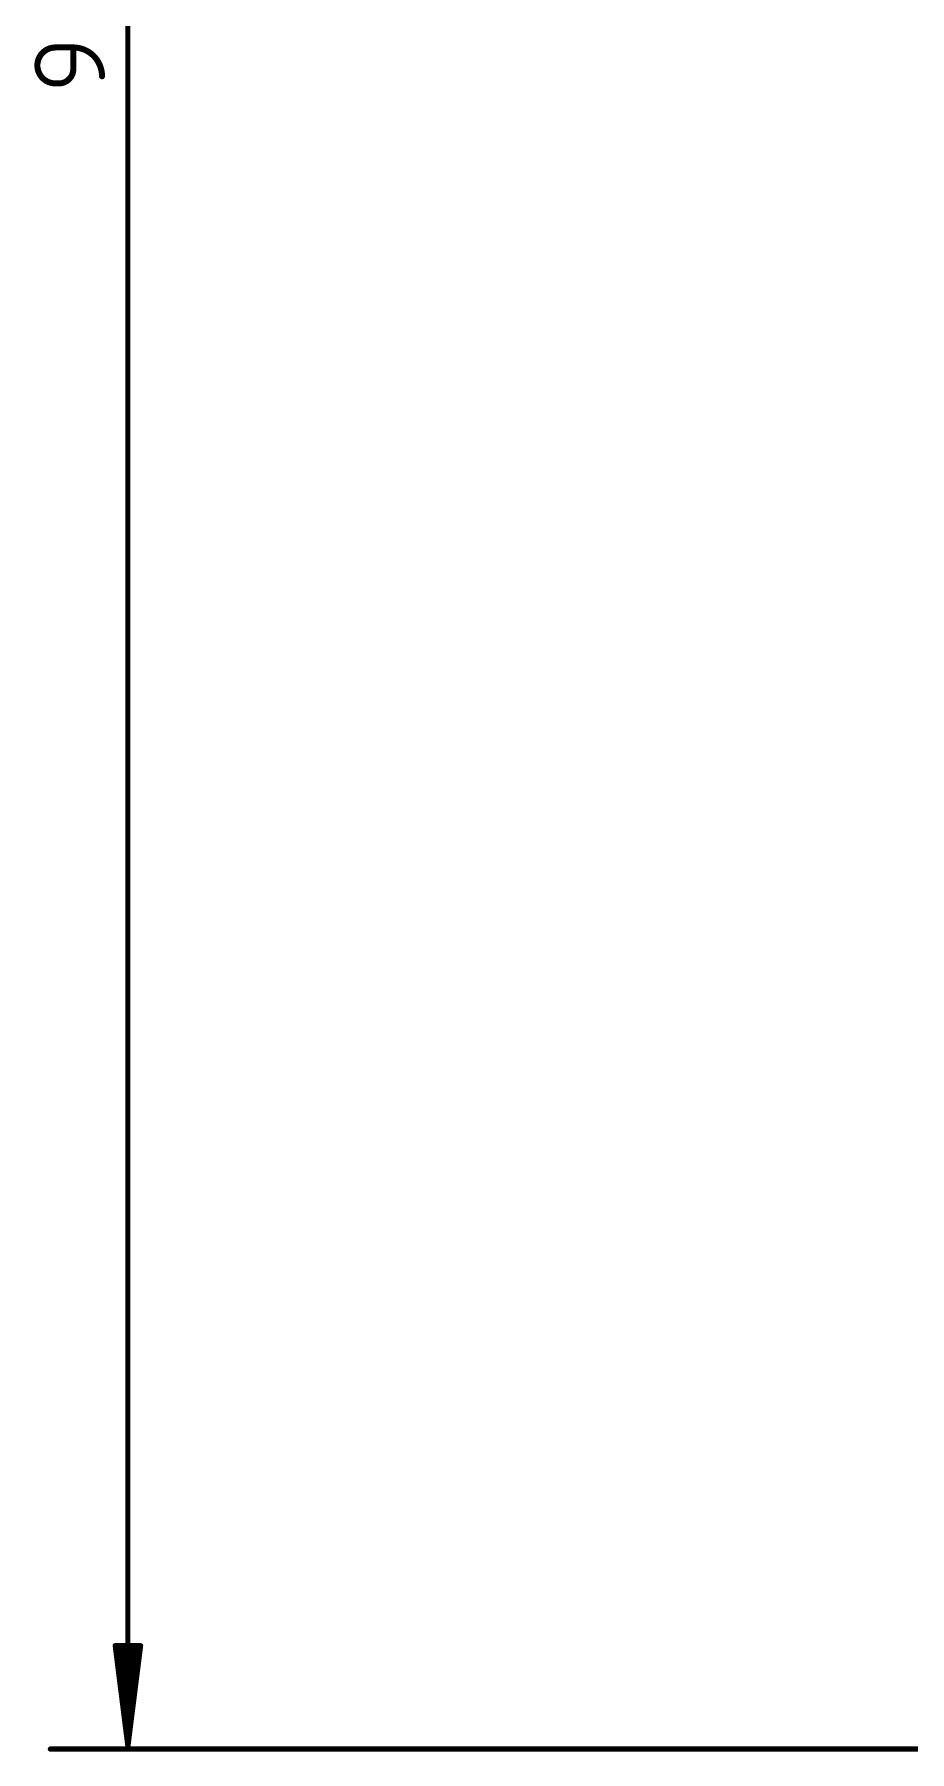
# Model space of a CAD drawing. Extents: x -35 to 140, y -8 to 139.
# Drawn here: x -24.38 to -2.37, y -0.07 to 43.12 of the extents above; entities that cross this region are included whole.
import ezdxf

# ---------------------------------------------------------------- set-up
doc = ezdxf.new("R2010")
doc.units = 0
doc.layers.add('51', color=253, linetype='CONTINUOUS')

msp = doc.modelspace()

# ---------------------------------------------------------------- linework, layer by layer
at = {"layer": '51'}
for points, const_width in [([(-22.0293, 89.935), (-22.0293, 0.065)], 0.13), ([(-23.854, 42.7883), (-23.4025, 42.7883)], 0.1524), ([(-23.4025, 42.7883), (-23.4025, 42.2464)], 0.1524), ([(-23.7637, 41.8852), (-23.854, 41.8852)], 0.1524), ([(-22.0293, 0.065), (-22.3485, 2.6)], 0.13), ([(-22.3485, 2.6), (-21.71, 2.6)], 0.13), ([(-22.0293, 0.065), (-22.2893, 2.6)], 0.13), ([(-22.0293, 0.065), (-22.1593, 2.6)], 0.13), ([(-21.71, 2.6), (-22.0293, 0.065)], 0.13), ([(-21.8993, 2.6), (-22.0293, 0.065)], 0.13), ([(-21.7693, 2.6), (-22.0293, 0.065)], 0.13), ([(0, 0), (-23.9793, 0)], 0.13)]:
    msp.add_lwpolyline(points, dxfattribs=dict(at, const_width=const_width))
for points, const_width in [([(-23.854, 42.7883, 1), (-23.854, 41.8852)], 0.1524), ([(-23.854, 42.8264, 1), (-23.854, 42.7502)], 0.0762), ([(-23.854, 42.7502, 1), (-23.854, 42.8264)], 0.0762), ([(-23.3644, 42.7883, 1), (-23.4406, 42.7883)], 0.0762), ([(-22.68, 42.0658, 0.4142), (-23.4025, 42.7883)], 0.1524), ([(-23.4025, 42.8264, 1), (-23.4025, 42.7502)], 0.0762), ([(-23.4025, 42.7502, 1), (-23.4025, 42.8264)], 0.0762), ([(-23.7637, 41.8852, 0.4142), (-23.4025, 42.2464)], 0.1524), ([(-23.3644, 42.2464, 1), (-23.4406, 42.2464)], 0.0762), ([(-23.854, 41.9233, 1), (-23.854, 41.8471)], 0.0762), ([(-23.854, 41.8471, 1), (-23.854, 41.9233)], 0.0762), ([(-23.7637, 41.9233, 1), (-23.7637, 41.8471)], 0.0762), ([(-23.7637, 41.8471, 1), (-23.7637, 41.9233)], 0.0762), ([(-23.4406, 42.2464, 1), (-23.3644, 42.2464)], 0.0762), ([(-22.7181, 42.0658, 1), (-22.6419, 42.0658)], 0.0762), ([(-22.3163, 2.6041, 1), (-22.3808, 2.5959)], 0.065), ([(-22.3485, 2.6325, 1), (-22.3485, 2.5675)], 0.065), ([(-22.2569, 2.6033, 1), (-22.3216, 2.5967)], 0.065), ([(-22.1268, 2.6017, 1), (-22.1917, 2.5983)], 0.065), ([(-21.8668, 2.5983, 1), (-21.9317, 2.6017)], 0.065), ([(-21.7369, 2.5967, 1), (-21.8016, 2.6033)], 0.065), ([(-21.6778, 2.5959, 1), (-21.7423, 2.6041)], 0.065), ([(-21.71, 2.5675, 1), (-21.71, 2.6325)], 0.065), ([(-23.9793, 0.0325, 1), (-23.9793, -0.0325)], 0.065), ([(-22.0615, 0.0691, 1), (-21.997, 0.0609)], 0.065), ([(-22.0616, 0.0683, 1), (-21.9969, 0.0617)], 0.065), ([(-22.0618, 0.065, 1), (-21.9968, 0.065)], 0.065), ([(-22.0617, 0.0633, 1), (-21.9968, 0.0667)], 0.065), ([(-22.0617, 0.0667, 1), (-21.9968, 0.0633)], 0.065), ([(-22.0616, 0.0617, 1), (-21.9969, 0.0683)], 0.065), ([(-22.0615, 0.0609, 1), (-21.997, 0.0691)], 0.065)]:
    msp.add_lwpolyline(points, format="xyb", dxfattribs=dict(at, const_width=const_width))

doc.saveas('drawing.dxf')
